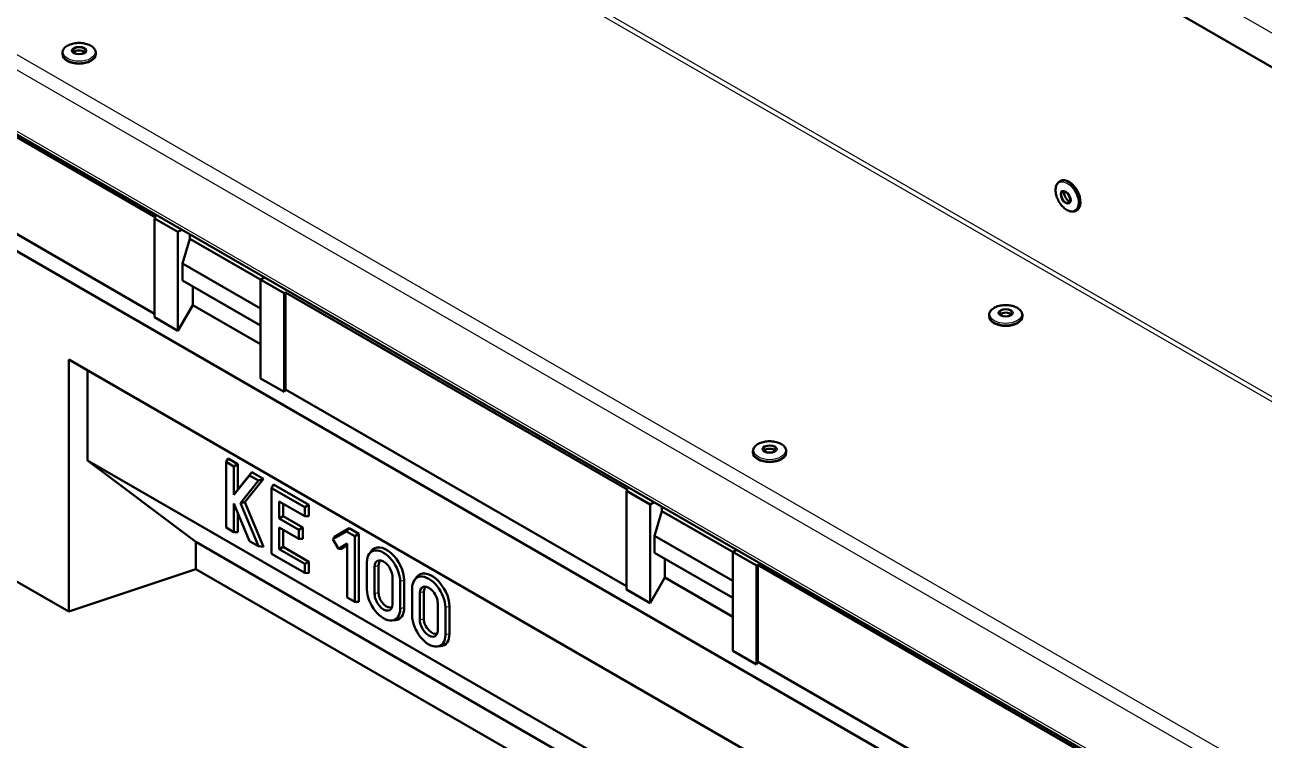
# Model space of a CAD drawing. Header units: millimetres. Extents: x 0 to 2181, y -65 to 1050.
# Drawn here: x 218.4 to 366.9, y 123.6 to 209.4 of the extents above; entities that cross this region are included whole.
import ezdxf

# ---------------------------------------------------------------- set-up
doc = ezdxf.new("R2010")
doc.units = ezdxf.units.MM
doc.header["$LTSCALE"] = 2.5
doc.layers.add('Sichtbar (ISO)', color=7, linetype='Continuous', lineweight=50)
doc.layers.add('Sichtbar schmal (ISO)', color=7, linetype='Continuous', lineweight=25)

msp = doc.modelspace()

# ---------------------------------------------------------------- linework, layer by layer
at = {"layer": 'Sichtbar (ISO)'}
for p, q in [((84.007, 368.122), (437.206, 164.202)), ((397.311, 92.346), (44.111, 296.266)), ((395.487, 79.389), (44.055, 282.288)), ((234.09, 186.248), (200.149, 205.844)), ((222.898, 205.844), (222.898, 205.966)), ((226.898, 205.844), (226.898, 205.966)), ((233.913, 174.715), (200.149, 194.209)), ((342.388, 190.566), (342.494, 190.624)), ((344.308, 187.057), (344.414, 187.115)), ((234.09, 186.248), (233.913, 186.146)), ((233.913, 186.146), (236.742, 184.513)), ((233.913, 174.306), (233.913, 186.146)), ((236.742, 184.513), (237.208, 184.782)), ((236.742, 184.513), (236.742, 172.673)), ((238.156, 183.696), (238.156, 184.234)), ((237.272, 180.736), (238.156, 183.696)), ((249.47, 177.164), (238.156, 183.696)), ((237.272, 178.695), (237.272, 180.736)), ((246.641, 175.327), (237.272, 180.736)), ((246.641, 173.286), (237.272, 178.695)), ((247.107, 179.066), (246.641, 178.797)), ((246.641, 166.958), (246.641, 178.797)), ((238.509, 175.735), (238.509, 177.981)), ((249.646, 177.266), (249.47, 177.164)), ((249.47, 177.164), (249.47, 165.325)), ((290.659, 153.588), (249.646, 177.266)), ((249.646, 177.266), (249.646, 165.631)), ((238.509, 175.735), (236.742, 172.673)), ((246.641, 171.04), (238.509, 175.735)), ((236.742, 172.673), (233.913, 174.306)), ((333.913, 174.408), (333.913, 174.53)), ((337.913, 174.408), (337.913, 174.53)), ((332.201, 106.537), (223.66, 169.203)), ((223.66, 138.993), (223.66, 169.203)), ((225.896, 167.912), (225.896, 157.119)), ((249.47, 165.325), (246.641, 166.958)), ((249.646, 165.631), (249.47, 165.325)), ((290.482, 142.055), (249.646, 165.631)), ((305.629, 158.079), (305.629, 158.201)), ((309.629, 158.079), (309.629, 158.201)), ((332.201, 95.743), (225.896, 157.119)), ((225.896, 157.119), (238.865, 147.361)), ((242.752, 157.364), (242.527, 156.937)), ((242.527, 149.069), (242.527, 156.937)), ((242.527, 156.937), (243.448, 156.405)), ((242.752, 157.364), (243.931, 156.684)), ((243.931, 156.684), (243.448, 156.405)), ((243.448, 156.405), (243.448, 152.998)), ((243.931, 156.684), (243.931, 153.64)), ((243.448, 152.998), (245.317, 155.326)), ((243.931, 153.64), (245.6, 155.72)), ((246.407, 154.697), (244.25, 152.009)), ((246.995, 154.915), (244.756, 152.125)), ((245.6, 155.72), (245.317, 155.326)), ((245.317, 155.326), (246.407, 154.697)), ((245.6, 155.72), (246.995, 154.915)), ((246.995, 154.915), (246.407, 154.697)), ((243.931, 153.64), (243.448, 152.998)), ((248.173, 154.234), (247.948, 153.807)), ((247.948, 153.807), (251.934, 151.506)), ((247.948, 145.939), (247.948, 153.807)), ((248.173, 154.234), (252.416, 151.785)), ((290.659, 153.588), (290.482, 153.486)), ((290.482, 153.486), (293.31, 151.853)), ((290.482, 141.647), (290.482, 153.486)), ((245.317, 147.459), (243.448, 151.944)), ((243.448, 151.944), (243.448, 148.537)), ((244.756, 152.125), (244.25, 152.009)), ((244.25, 152.009), (246.407, 146.829)), ((244.756, 152.125), (246.995, 146.75)), ((251.934, 150.443), (248.87, 152.212)), ((248.87, 152.212), (248.87, 150.145)), ((249.352, 151.933), (249.352, 150.424)), ((252.416, 151.785), (251.934, 151.506)), ((251.934, 151.506), (251.934, 150.443)), ((252.416, 151.785), (252.416, 150.424)), ((293.31, 151.853), (293.776, 152.122)), ((293.31, 151.853), (293.31, 140.014)), ((294.724, 151.036), (294.724, 151.574)), ((243.931, 150.787), (243.931, 148.519)), ((249.352, 150.424), (248.87, 150.145)), ((248.87, 150.145), (251.227, 148.785)), ((249.352, 150.424), (251.709, 149.063)), ((252.416, 150.424), (251.934, 150.443)), ((293.841, 148.076), (294.724, 151.036)), ((306.038, 144.504), (294.724, 151.036)), ((243.448, 148.537), (242.527, 149.069)), ((243.931, 148.519), (243.448, 148.537)), ((251.227, 147.721), (248.87, 149.082)), ((248.87, 149.082), (248.87, 146.471)), ((249.352, 148.803), (249.352, 146.75)), ((251.709, 149.063), (251.227, 148.785)), ((251.227, 148.785), (251.227, 147.721)), ((251.709, 149.063), (251.709, 147.702)), ((255.308, 147.665), (256.948, 148.612)), ((255.48, 147.974), (257.248, 148.995)), ((257.248, 148.995), (256.948, 148.612)), ((256.948, 148.612), (257.944, 148.036)), ((257.248, 148.995), (258.426, 148.315)), ((332.201, 93.473), (238.865, 147.361)), ((238.865, 147.361), (238.865, 144.095)), ((246.407, 146.829), (245.317, 147.459)), ((251.709, 147.702), (251.227, 147.721)), ((255.48, 147.974), (255.308, 147.665)), ((255.96, 146.537), (255.308, 147.665)), ((257.023, 147.151), (255.96, 146.537)), ((257.023, 140.7), (257.023, 147.151)), ((258.426, 148.315), (257.944, 148.036)), ((257.944, 148.036), (257.944, 140.168)), ((258.426, 148.315), (258.426, 140.15)), ((293.841, 146.035), (293.841, 148.076)), ((303.21, 142.667), (293.841, 148.076)), ((246.995, 146.75), (246.407, 146.829)), ((251.934, 143.639), (247.948, 145.939)), ((249.352, 146.75), (248.87, 146.471)), ((248.87, 146.471), (251.934, 144.702)), ((249.352, 146.75), (252.416, 144.981)), ((256.313, 146.531), (255.96, 146.537)), ((257.023, 146.941), (256.313, 146.531)), ((259.648, 145.905), (259.891, 146.248)), ((303.21, 140.626), (293.841, 146.035)), ((303.676, 146.406), (303.21, 146.137)), ((303.21, 134.298), (303.21, 146.137)), ((223.66, 138.993), (238.865, 144.095)), ((332.201, 90.207), (238.865, 144.095)), ((252.416, 144.981), (251.934, 144.702)), ((251.934, 144.702), (251.934, 143.639)), ((252.416, 144.981), (252.416, 143.62)), ((259.38, 141.64), (259.38, 144.906)), ((260.301, 141.108), (260.301, 144.374)), ((260.783, 144.504), (260.783, 141.238)), ((295.078, 143.075), (295.078, 145.321)), ((306.215, 144.606), (306.038, 144.504)), ((306.038, 144.504), (306.038, 132.665)), ((361.369, 112.763), (306.215, 144.606)), ((306.215, 144.606), (306.215, 132.971)), ((215.882, 143.484), (223.66, 138.993)), ((252.416, 143.62), (251.934, 143.639)), ((262.444, 143.137), (262.444, 139.871)), ((263.365, 142.605), (263.365, 139.339)), ((263.847, 142.735), (263.847, 139.469)), ((265.07, 142.775), (265.312, 143.118)), ((295.078, 143.075), (293.31, 140.014)), ((303.21, 138.381), (295.078, 143.075)), ((264.801, 138.51), (264.801, 141.776)), ((265.722, 137.979), (265.722, 141.245)), ((266.204, 141.374), (266.204, 138.108)), ((293.31, 140.014), (290.482, 141.647)), ((257.944, 140.168), (257.023, 140.7)), ((258.426, 140.15), (257.944, 140.168)), ((267.865, 140.007), (267.865, 136.741)), ((269.269, 139.605), (269.269, 136.339)), ((268.786, 139.475), (268.786, 136.209)), ((262.372, 137.922), (262.79, 137.961)), ((267.793, 134.792), (268.211, 134.831)), ((306.038, 132.665), (303.21, 134.298)), ((306.215, 132.971), (306.038, 132.665)), ((361.192, 101.23), (306.215, 132.971))]:
    msp.add_line(p, q, dxfattribs=at)
for centre, major_axis, ratio in [((224.898, 206.252), (0.75, 0), 0.5773503), ((343.1, 188.676), (-0.36, 0.658), 0.5922657), ((335.913, 174.817), (0.75, 0), 0.5773503), ((307.629, 158.487), (0.75, 0), 0.5773503)]:
    msp.add_ellipse(centre, major_axis=major_axis, ratio=ratio, dxfattribs=at)
for centre, major_axis, ratio, start_param, end_param in [((224.898, 205.844), (2, 0), 0.5773503, 3.1415927, 6.2831853), ((224.898, 205.844), (-0.75, 0), 0.5773503, 3.6324753, 5.7923026), ((343.454, 188.87), (-0.96, 1.755), 0.5922657, 3.1415927, 6.2831853), ((343.454, 188.87), (0.36, -0.658), 0.5922657, 3.6122592, 5.8125188), ((335.913, 174.408), (2, 0), 0.5773503, 3.1415927, 6.2831853), ((335.913, 174.408), (-0.75, 0), 0.5773503, 3.6324753, 5.7923026), ((307.629, 158.079), (2, 0), 0.5773503, 3.1415927, 6.2831853), ((307.629, 158.079), (-0.75, 0), 0.5773503, 3.6324753, 5.7923026), ((261.373, 143.756), (-1.409, 2.44), 0.5773503, 3.9269908, 7.0685835), ((261.726, 143.96), (-1.5, 2.598), 0.5773503, 3.9269908, 6.5434805), ((261.373, 143.756), (-0.758, 1.312), 0.5773503, 3.9269908, 7.0685835), ((261.726, 143.96), (-0.667, 1.155), 0.5773503, 6.2734206, 7.0685835), ((266.794, 140.626), (-1.409, 2.44), 0.5773503, 3.9269908, 7.0685835), ((267.147, 140.83), (-1.5, 2.598), 0.5773503, 3.9269908, 6.5434805), ((261.373, 140.49), (1.409, -2.44), 0.5773503, 3.9269908, 7.0685835), ((261.373, 140.49), (0.758, -1.312), 0.5773503, 3.9269908, 7.0685835), ((261.726, 140.694), (0.667, -1.155), 0.5773503, 3.9269908, 6.29295), ((266.794, 140.626), (-0.758, 1.312), 0.5773503, 3.9269908, 7.0685835), ((267.147, 140.83), (-0.667, 1.155), 0.5773503, 6.2734206, 7.0685835), ((261.726, 140.694), (1.5, -2.598), 0.5773503, 6.0228901, 7.0685835), ((266.794, 137.36), (1.409, -2.44), 0.5773503, 3.9269908, 7.0685835), ((267.147, 137.564), (0.667, -1.155), 0.5773503, 3.9269908, 6.29295), ((266.794, 137.36), (0.758, -1.312), 0.5773503, 3.9269908, 7.0685835), ((267.147, 137.564), (1.5, -2.598), 0.5773503, 6.0228901, 7.0685835)]:
    msp.add_ellipse(centre, major_axis=major_axis, ratio=ratio, start_param=start_param, end_param=end_param, dxfattribs=at)
for points, knots in [([(226.898, 205.966), (226.898, 206.089), (226.867, 206.213), (226.749, 206.45), (226.658, 206.564), (226.42, 206.773), (226.268, 206.867), (225.924, 207.023), (225.73, 207.083), (225.323, 207.163), (225.11, 207.184), (224.683, 207.184), (224.47, 207.163), (224.065, 207.083), (223.873, 207.023), (223.526, 206.867), (223.373, 206.772), (223.124, 206.551), (223.028, 206.426), (222.922, 206.186), (222.898, 206.076), (222.898, 205.966)], [3.9269908, 3.9269908, 3.9269908, 3.9269908, 4.2068125, 4.2068125, 4.5074231, 4.5074231, 4.8351205, 4.8351205, 5.1678559, 5.1678559, 5.4985928, 5.4985928, 5.8283481, 5.8283481, 6.1590886, 6.1590886, 6.4918197, 6.4918197, 6.8193411, 6.8193411, 7.0685835, 7.0685835, 7.0685835, 7.0685835]), ([(344.308, 187.057), (344.197, 186.996), (344.071, 186.963), (343.8, 186.95), (343.654, 186.975), (343.352, 187.082), (343.195, 187.169), (342.89, 187.395), (342.743, 187.535), (342.476, 187.853), (342.355, 188.031), (342.151, 188.406), (342.067, 188.603), (341.945, 188.998), (341.907, 189.197), (341.881, 189.577), (341.894, 189.758), (341.974, 190.084), (342.04, 190.229), (342.203, 190.438), (342.29, 190.513), (342.388, 190.566)], [3.940428, 3.940428, 3.940428, 3.940428, 4.222882, 4.222882, 4.524346, 4.524346, 4.8511008, 4.8511008, 5.1832876, 5.1832876, 5.5138867, 5.5138867, 5.8436143, 5.8436143, 6.1742356, 6.1742356, 6.5064261, 6.5064261, 6.8327854, 6.8327854, 7.0820207, 7.0820207, 7.0820207, 7.0820207]), ([(337.913, 174.53), (337.913, 174.654), (337.883, 174.778), (337.764, 175.015), (337.673, 175.129), (337.435, 175.338), (337.284, 175.432), (336.94, 175.587), (336.746, 175.648), (336.339, 175.728), (336.125, 175.749), (335.699, 175.748), (335.486, 175.728), (335.081, 175.648), (334.888, 175.588), (334.542, 175.432), (334.389, 175.336), (334.14, 175.116), (334.043, 174.991), (333.938, 174.751), (333.913, 174.641), (333.913, 174.53)], [3.9269908, 3.9269908, 3.9269908, 3.9269908, 4.2068125, 4.2068125, 4.5074231, 4.5074231, 4.8351205, 4.8351205, 5.1678559, 5.1678559, 5.4985928, 5.4985928, 5.8283481, 5.8283481, 6.1590886, 6.1590886, 6.4918197, 6.4918197, 6.8193411, 6.8193411, 7.0685835, 7.0685835, 7.0685835, 7.0685835]), ([(309.629, 158.201), (309.629, 158.324), (309.599, 158.448), (309.48, 158.685), (309.389, 158.799), (309.151, 159.008), (309, 159.102), (308.655, 159.257), (308.462, 159.318), (308.055, 159.398), (307.841, 159.419), (307.415, 159.419), (307.202, 159.398), (306.797, 159.318), (306.604, 159.258), (306.258, 159.102), (306.104, 159.006), (305.855, 158.786), (305.759, 158.661), (305.653, 158.421), (305.629, 158.311), (305.629, 158.201)], [3.9269908, 3.9269908, 3.9269908, 3.9269908, 4.2068125, 4.2068125, 4.5074231, 4.5074231, 4.8351205, 4.8351205, 5.1678559, 5.1678559, 5.4985928, 5.4985928, 5.8283481, 5.8283481, 6.1590886, 6.1590886, 6.4918197, 6.4918197, 6.8193411, 6.8193411, 7.0685835, 7.0685835, 7.0685835, 7.0685835])]:
    msp.add_open_spline(points, degree=3, knots=knots, dxfattribs=at)
at = {"layer": 'Sichtbar schmal (ISO)'}
for p, q in [((437.206, 168.285), (84.007, 372.205)), ((437.276, 124.635), (84.077, 328.555)), ((437.011, 124.183), (83.812, 328.103)), ((397.874, 101.587), (44.674, 305.507)), ((397.078, 100.209), (43.878, 304.129)), ((397.078, 92.861), (43.878, 296.781)), ((260.783, 144.504), (260.301, 144.374)), ((263.847, 142.735), (263.365, 142.605)), ((260.783, 141.238), (260.301, 141.108)), ((266.204, 141.374), (265.722, 141.245)), ((269.269, 139.605), (268.786, 139.475)), ((263.847, 139.469), (263.365, 139.339)), ((266.204, 138.108), (265.722, 137.979)), ((269.269, 136.339), (268.786, 136.209))]:
    msp.add_line(p, q, dxfattribs=at)
for centre, major_axis, ratio in [((224.898, 206.078), (1.911, 0), 0.5773503), ((224.898, 206.252), (0.9, 0), 0.5773503), ((343.251, 188.759), (-0.917, 1.676), 0.5922657), ((343.1, 188.676), (-0.432, 0.79), 0.5922657), ((335.913, 174.642), (1.911, 0), 0.5773503), ((335.913, 174.817), (0.9, 0), 0.5773503), ((307.629, 158.313), (1.911, 0), 0.5773503), ((307.629, 158.487), (0.9, 0), 0.5773503)]:
    msp.add_ellipse(centre, major_axis=major_axis, ratio=ratio, dxfattribs=at)
for centre, major_axis, ratio, start_param, end_param in [((224.898, 205.966), (-2, 0), 0.5773503, 0, 3.1415927), ((343.348, 188.812), (-0.96, 1.755), 0.5922657, 3.1415927, 6.2831853), ((335.913, 174.53), (-2, 0), 0.5773503, 0, 3.1415927), ((307.629, 158.201), (-2, 0), 0.5773503, 0, 3.1415927)]:
    msp.add_ellipse(centre, major_axis=major_axis, ratio=ratio, start_param=start_param, end_param=end_param, dxfattribs=at)

doc.saveas('drawing.dxf')
